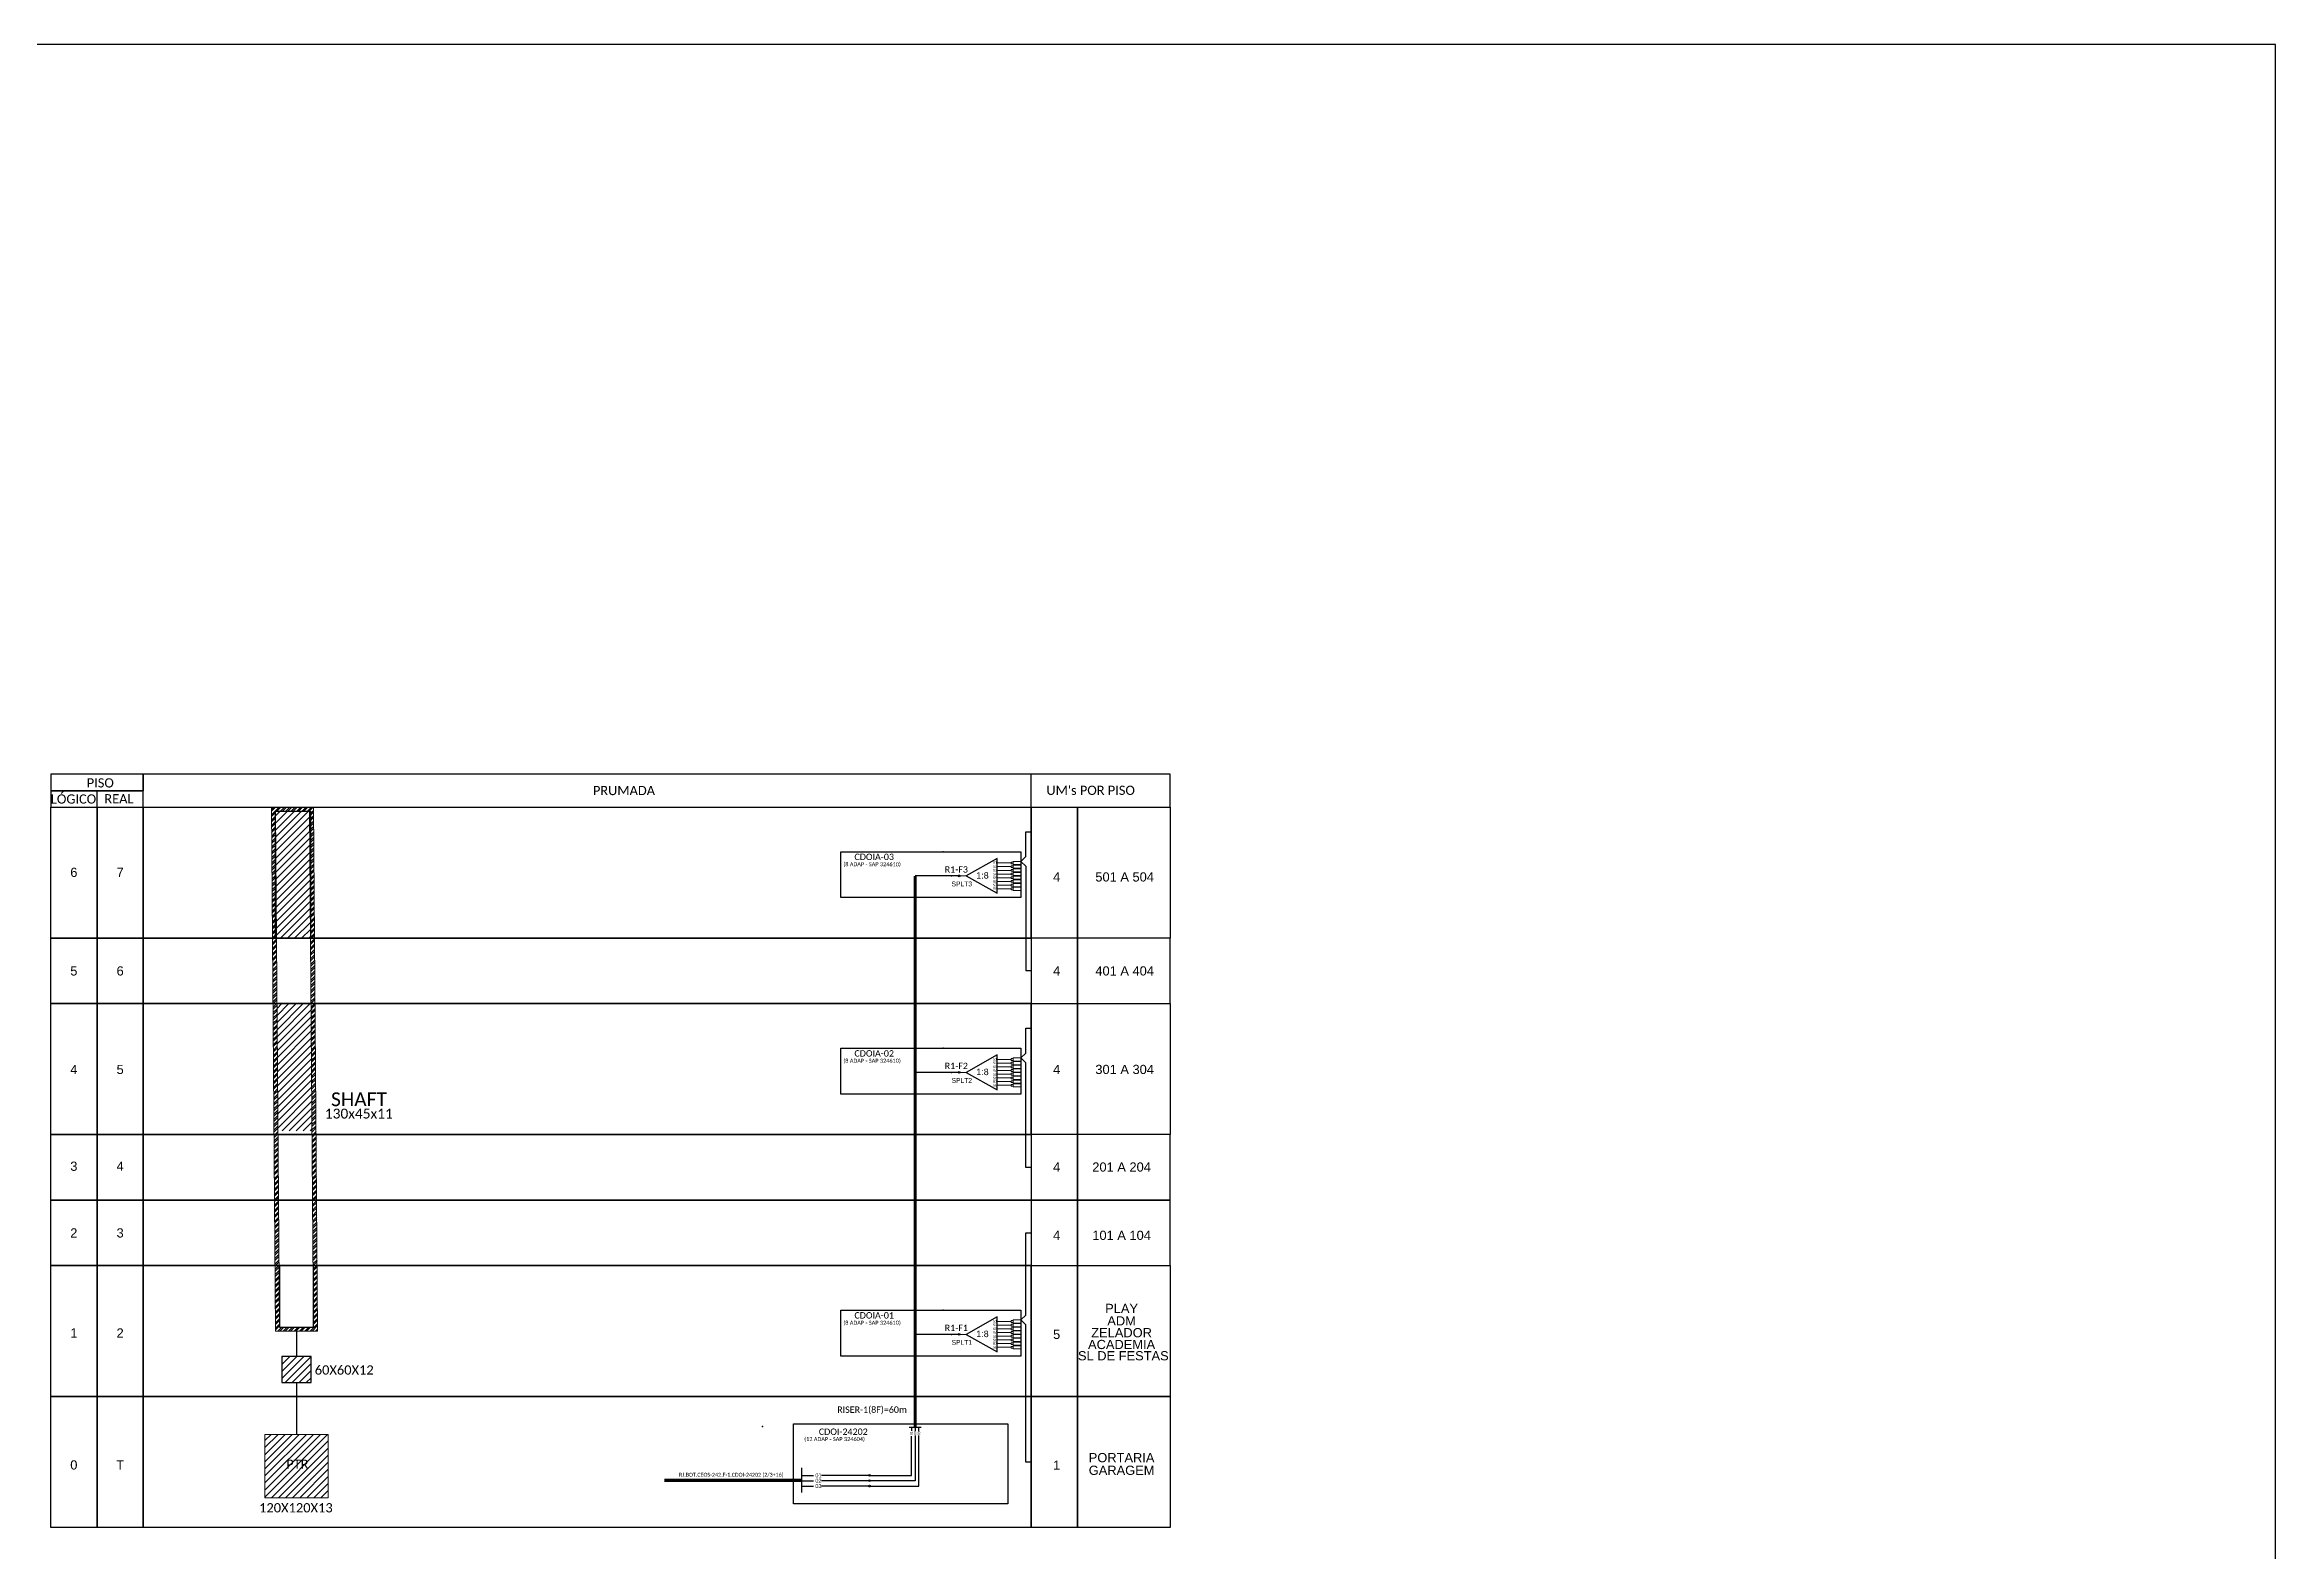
# Model space of a CAD drawing. Header units: inches. Extents: x 416 to 2179, y -8 to 586.
# Drawn here: x 1622 to 2179, y 210 to 586 of the extents above; entities that cross this region are included whole.
import ezdxf
from ezdxf.enums import TextEntityAlignment as Align

# ---------------------------------------------------------------- set-up
doc = ezdxf.new("R2010")
doc.units = ezdxf.units.IN
doc.header["$MEASUREMENT"] = 0
doc.styles.add('ARIAL', font='arial.ttf')
doc.styles.add('WMF-Calibri0', font='calibri.ttf')

# ---------------------------------------------------------------- blocks, each defined once
blk = doc.blocks.new('A$C415C251F')
at = {"color": 3}
blk.add_point((0, 0), dxfattribs=at)
blk = doc.blocks.new('LEG_CDOIA8_C-SPLT_ESQ')
at = {"color": 3, "extrusion": (0, 0, -1), "xscale": -1, "zscale": -1}
blk.add_blockref('A$C415C251F', (0, 0), dxfattribs=at)
at = {"color": 1, "style": 'WMF-Calibri0', "flags": 4}
blk.add_attdef('MODELO', text='', height=1.5, dxfattribs=at).set_placement((22.54, -4.54), align=Align.CENTER)
blk.add_attdef('CDO', (21.44, -2.61), '', height=2, dxfattribs=at)
at = {"style": 'ARIAL', "flags": 4}
blk.add_attdef('SPLITAGEM', text='', height=1.5, dxfattribs=at).set_placement((18.61, -12.59), align=Align.CENTER)
blk = doc.blocks.new('LEG_CDOIA8_C-SPLT_DIR')
at = {"color": 3}
blk.add_blockref('A$C415C251F', (0, 0), dxfattribs=at)
at = {"color": 1, "style": 'WMF-Calibri0', "flags": 4}
blk.add_attdef('CDO', (-26.84, -2.61), '', height=2, dxfattribs=at)
blk.add_attdef('MODELO', text='', height=1.5, dxfattribs=at).set_placement((-22.23, -4.54), align=Align.CENTER)
at = {"style": 'ARIAL', "flags": 4}
blk.add_attdef('SPLITAGEM', text='', height=1.5, dxfattribs=at).set_placement((-18.36, -12.59), align=Align.CENTER)
blk = doc.blocks.new('SPLT_1-8_SC-APC')
at = {"color": 1}
blk.add_lwpolyline([(-7.37, -2.1), (-17.04, -7.55), (-7.37, -13), (-7.37, -2.1)], dxfattribs=at)
at = {"color": 3, "lineweight": 0}
for points in [[(-2.99, -3.51), (-7.37, -3.51)], [(-7.37, -4.66), (-2.99, -4.66)], [(-7.37, -5.82), (-2.99, -5.82)], [(-2.41, -3.02), (-2.41, -4)], [(-2.41, -3.02), (0, -3.02)], [(-2.41, -4), (0, -4)], [(-2.41, -4.17), (-2.41, -5.16)], [(-2.41, -4.17), (0, -4.17)], [(-2.41, -5.16), (0, -5.16)], [(-2.41, -5.32), (-2.41, -6.31)], [(-2.41, -5.32), (0, -5.32)], [(-2.41, -6.31), (0, -6.31)], [(-2.41, -6.48), (-2.41, -7.46)], [(-2.41, -6.48), (0, -6.48)], [(-7.37, -6.97), (-2.99, -6.97)], [(-7.37, -8.12), (-2.99, -8.12)], [(-7.37, -9.28), (-2.99, -9.28)], [(-7.37, -10.43), (-2.99, -10.43)], [(-7.37, -11.58), (-2.99, -11.58)], [(-2.41, -7.46), (0, -7.46)], [(-2.41, -7.63), (-2.41, -8.62)], [(-2.41, -7.63), (0, -7.63)], [(-2.41, -8.62), (0, -8.62)], [(-2.41, -8.78), (-2.41, -9.77)], [(-2.41, -8.78), (0, -8.78)], [(-2.41, -9.77), (0, -9.77)], [(-2.41, -9.94), (-2.41, -10.92)], [(-2.41, -9.94), (0, -9.94)], [(-2.41, -10.92), (0, -10.92)], [(-2.41, -11.09), (-2.41, -12.08)], [(-2.41, -11.09), (0, -11.09)], [(-2.41, -12.08), (0, -12.08)]]:
    blk.add_lwpolyline(points, dxfattribs=at)
for points in [[(-2.99, -3.22), (-2.41, -3.22), (-2.41, -3.8), (-2.99, -3.8)], [(-2.99, -4.38), (-2.41, -4.38), (-2.41, -4.95), (-2.99, -4.95)], [(-2.99, -5.53), (-2.41, -5.53), (-2.41, -6.1), (-2.99, -6.1)], [(-2.99, -6.68), (-2.41, -6.68), (-2.41, -7.26), (-2.99, -7.26)], [(-2.99, -7.84), (-2.41, -7.84), (-2.41, -8.41), (-2.99, -8.41)], [(-2.99, -8.99), (-2.41, -8.99), (-2.41, -9.56), (-2.99, -9.56)], [(-2.99, -10.14), (-2.41, -10.14), (-2.41, -10.72), (-2.99, -10.72)], [(-2.99, -11.3), (-2.41, -11.3), (-2.41, -11.87), (-2.99, -11.87)]]:
    blk.add_lwpolyline(points, close=True, dxfattribs=at)
at = {"color": 1, "lineweight": 0}
blk.add_lwpolyline([(-17.04, -7.55), (-19.26, -7.55)], dxfattribs=at)
at = {"color": 1, "style": 'ARIAL'}
for s, height, p in [('1:8', 2, (-13.91, -8.4)), ('S1', 0.75, (-8.74, -3.78)), ('S2', 0.75, (-8.74, -4.97)), ('S3', 0.75, (-8.74, -6.18)), ('S4', 0.75, (-8.74, -7.36)), ('S5', 0.75, (-8.74, -8.57)), ('S6', 0.75, (-8.74, -9.69)), ('S7', 0.75, (-8.74, -10.78)), ('S8', 0.75, (-8.74, -11.9))]:
    blk.add_text(s, height=height, dxfattribs=at).set_placement(p)
blk = doc.blocks.new('SPLITTER_')
blk.add_point((0, 0))
at = {"style": 'ARIAL', "flags": 4}
blk.add_attdef('SPLT', (0, -3.26), '', height=1.5, dxfattribs=at)

msp = doc.modelspace()

# ---------------------------------------------------------------- hatches: boundary and pattern name
h = msp.add_hatch()
h.set_pattern_fill('ANSI32', color=3, scale=0.1)
h.set_pattern_definition([(45, (-5959.9165, 2612.9292), (-0.67351921, 0.67351921), []), (45, (-5959.4675, 2612.9292), (-0.67351921, 0.67351921), [])])
h.paths.add_polyline_path([(1678.4, 395.54), (1688.9, 395.54), (1689.92, 264.56), (1679.42, 264.56)])
h.paths.add_polyline_path([(1679.4, 394.54), (1687.9, 394.54), (1688.92, 265.56), (1680.42, 265.56)], flags=16)
h = msp.add_hatch()
h.set_pattern_fill('ANSI31', color=1, scale=10, style=0)
h.set_pattern_definition([(45, (-170.7553, -7.2462), (-0.8838835, 0.8838835), [])])
h.paths.add_polyline_path([(1679.4, 394.54), (1688.15, 394.54), (1688.15, 362.76), (1679.4, 362.76)])
h = msp.add_hatch(color=3)
h.dxf.hatch_style = 1
edge = h.paths.add_edge_path()
edge.add_arc((1850.28, 378.36), 0.205, 0, 360)
h = msp.add_hatch()
h.set_pattern_fill('ANSI31', color=1, scale=10, style=0)
h.set_pattern_definition([(45, (-170.3532, -55.3618), (-0.8838835, 0.8838835), [])])
h.paths.add_polyline_path([(1679.8, 346.42), (1688.56, 346.42), (1688.56, 314.65), (1679.8, 314.65)])
h = msp.add_hatch(color=3)
h.dxf.hatch_style = 1
edge = h.paths.add_edge_path()
edge.add_arc((1850.28, 329.24), 0.205, 0, 360)
h = msp.add_hatch(color=3)
h.dxf.hatch_style = 1
edge = h.paths.add_edge_path()
edge.add_arc((1850.28, 263.76), 0.205, 0, 360)
h = msp.add_hatch()
h.set_pattern_fill('ANSI31', color=1, scale=10, style=0)
h.set_pattern_definition([(45, (222.8783, -38.6985), (-0.8838835, 0.8838835), [])])
h.paths.add_polyline_path([(1688.29, 258.22), (1681.01, 258.22), (1681.01, 251.73), (1688.29, 251.73)])
h = msp.add_hatch()
h.set_pattern_fill('ANSI31', color=1, scale=10, style=0)
h.set_pattern_definition([(45, (155.9788, -7.2462), (-0.8838835, 0.8838835), [])])
h.paths.add_polyline_path([(1676.77, 238.74), (1692.57, 238.74), (1692.57, 222.93), (1676.77, 222.93)])
h = msp.add_hatch(color=3)
h.dxf.hatch_style = 1
edge = h.paths.add_edge_path()
edge.add_arc((1827.85, 228.51), 0.205, 0, 360)
h = msp.add_hatch(color=3)
h.dxf.hatch_style = 1
edge = h.paths.add_edge_path()
edge.add_arc((1827.85, 227.18), 0.205, 0, 360)
h = msp.add_hatch(color=3)
h.dxf.hatch_style = 1
edge = h.paths.add_edge_path()
edge.add_arc((1827.85, 225.83), 0.205, 0, 360)

# ---------------------------------------------------------------- linework, layer by layer
for p, q in [((1646.37, 297.31), (1646.37, 313.68)), ((1868.26, 313.68), (1868.26, 297.31)), ((1646.37, 297.31), (1868.26, 297.31)), ((1646.37, 280.94), (1646.37, 297.31)), ((1868.26, 297.31), (1868.26, 280.94)), ((1868.26, 280.94), (1646.37, 280.94)), ((1868.26, 248.19), (1646.37, 248.19))]:
    msp.add_line(p, q)
at = {"color": 3}
for p, q in [((1684.67, 264.56), (1684.67, 258.22)), ((1684.67, 251.73), (1684.67, 238.74))]:
    msp.add_line(p, q, dxfattribs=at)
for points in [[(1340.66, -7.85), (2179.23, -7.85), (2179.23, 586.15), (1340.66, 586.15), (1340.66, -7.85)], [(1646.37, 395.54), (1902.98, 395.54), (1902.98, 403.76), (1646.37, 403.76), (1646.37, 403.76), (1646.37, 399.65)], [(1868.26, 395.54), (1868.26, 403.76)], [(1634.8, 395.54), (1634.8, 399.65)], [(1634.8, 395.54), (1634.8, 399.65)]]:
    msp.add_lwpolyline(points)
for points in [[(1623.22, 399.65), (1646.37, 399.65), (1646.37, 403.76), (1623.22, 403.76)], [(1623.22, 399.65), (1646.37, 399.65), (1646.37, 403.76), (1623.22, 403.76)], [(1623.22, 395.54), (1646.37, 395.54), (1646.37, 399.65), (1623.22, 399.65)], [(1623.22, 395.54), (1646.37, 395.54), (1646.37, 399.65), (1623.22, 399.65)], [(1623.22, 395.54), (1634.8, 395.54), (1634.8, 362.8), (1623.22, 362.8)], [(1634.8, 395.54), (1646.37, 395.54), (1646.37, 362.8), (1634.8, 362.8)], [(1646.37, 395.54), (1868.26, 395.54), (1868.26, 362.8), (1646.37, 362.8)], [(1679.4, 394.54), (1688.15, 394.54), (1688.15, 362.76), (1679.4, 362.76)], [(1868.26, 395.54), (1879.83, 395.54), (1879.83, 362.8), (1868.26, 362.8)], [(1879.83, 395.54), (1902.98, 395.54), (1902.98, 362.8), (1879.83, 362.8)], [(1623.22, 362.8), (1634.8, 362.8), (1634.8, 346.42), (1623.22, 346.42)], [(1634.8, 362.8), (1646.37, 362.8), (1646.37, 346.42), (1634.8, 346.42)], [(1646.37, 362.8), (1868.26, 362.8), (1868.26, 346.42), (1646.37, 346.42)], [(1879.83, 362.8), (1868.26, 362.8), (1868.26, 346.42), (1879.83, 346.42)], [(1902.98, 362.8), (1879.83, 362.8), (1879.83, 346.42), (1902.98, 346.42)], [(1623.22, 346.42), (1634.8, 346.42), (1634.8, 313.68), (1623.22, 313.68)], [(1634.8, 346.42), (1646.37, 346.42), (1646.37, 313.68), (1634.8, 313.68)], [(1646.37, 346.42), (1868.26, 346.42), (1868.26, 313.68), (1646.37, 313.68)], [(1868.26, 346.42), (1879.83, 346.42), (1879.83, 313.68), (1868.26, 313.68)], [(1879.83, 346.42), (1902.98, 346.42), (1902.98, 313.68), (1879.83, 313.68)], [(1623.22, 313.68), (1634.8, 313.68), (1634.8, 297.31), (1623.22, 297.31)], [(1634.8, 313.68), (1646.37, 313.68), (1646.37, 297.31), (1634.8, 297.31)], [(1646.37, 313.68), (1868.26, 313.68), (1868.26, 297.31), (1646.37, 297.31)], [(1879.83, 313.68), (1868.26, 313.68), (1868.26, 297.31), (1879.83, 297.31)], [(1902.98, 313.68), (1879.83, 313.68), (1879.83, 297.31), (1902.98, 297.31)], [(1623.22, 297.31), (1634.8, 297.31), (1634.8, 280.94), (1623.22, 280.94)], [(1634.8, 297.31), (1646.37, 297.31), (1646.37, 280.94), (1634.8, 280.94)], [(1879.83, 297.31), (1868.26, 297.31), (1868.26, 280.94), (1879.83, 280.94)], [(1902.98, 297.31), (1879.83, 297.31), (1879.83, 280.94), (1902.98, 280.94)], [(1623.22, 280.94), (1634.8, 280.94), (1634.8, 248.19), (1623.22, 248.19)], [(1634.8, 280.94), (1646.37, 280.94), (1646.37, 248.19), (1634.8, 248.19)], [(1646.37, 280.94), (1868.26, 280.94), (1868.26, 248.19), (1646.37, 248.19)], [(1688.92, 280.94), (1680.42, 280.94), (1680.42, 265.56), (1688.92, 265.56)], [(1868.26, 280.94), (1879.83, 280.94), (1879.83, 248.19), (1868.26, 248.19)], [(1879.83, 280.94), (1902.98, 280.94), (1902.98, 248.19), (1879.83, 248.19)], [(1623.22, 248.19), (1634.8, 248.19), (1634.8, 215.45), (1623.22, 215.45)], [(1634.8, 248.19), (1646.37, 248.19), (1646.37, 215.45), (1634.8, 215.45)], [(1646.37, 248.19), (1868.26, 248.19), (1868.26, 215.45), (1646.37, 215.45)], [(1868.26, 248.19), (1879.83, 248.19), (1879.83, 215.45), (1868.26, 215.45)], [(1879.83, 248.19), (1902.98, 248.19), (1902.98, 215.45), (1879.83, 215.45)]]:
    msp.add_lwpolyline(points, close=True)
at = {"color": 2, "lineweight": 0}
for points in [[(1678.4, 395.54), (1688.9, 395.54), (1689.92, 264.56), (1679.42, 264.56)], [(1679.4, 394.54), (1687.9, 394.54), (1688.92, 265.56), (1680.42, 265.56)]]:
    msp.add_lwpolyline(points, close=True, dxfattribs=at)
at = {"color": 3}
for points in [[(1866.94, 383.19), (1866.94, 389.41), (1868.26, 389.41)], [(1866.94, 380.78), (1865.68, 381.98), (1866.94, 383.19), (1866.94, 383.19)], [(1866.94, 380.78), (1866.94, 354.61)], [(1868.26, 354.61), (1866.94, 354.61)], [(1866.94, 334.07), (1866.94, 340.29), (1868.26, 340.29)], [(1866.94, 331.66), (1865.68, 332.87), (1866.94, 334.07), (1866.94, 334.07)], [(1866.94, 305.49), (1866.94, 331.71)], [(1868.26, 305.49), (1866.94, 305.49)], [(1866.94, 268.59), (1866.94, 289.12), (1868.26, 289.12)], [(1866.94, 266.17), (1865.68, 267.38), (1866.94, 268.59), (1866.94, 268.59)], [(1866.94, 231.82), (1866.94, 266.17)], [(1868.26, 231.82), (1866.94, 231.82)], [(1810.94, 228.51), (1813.85, 228.51), (1813.85, 228.51)], [(1828.05, 228.51), (1815.87, 228.51)]]:
    msp.add_lwpolyline(points, dxfattribs=at)
at = {"color": 1}
for points in [[(1820.74, 384.4), (1865.68, 384.4), (1865.68, 372.94), (1820.74, 372.94)], [(1820.74, 335.28), (1865.68, 335.28), (1865.68, 323.83), (1820.74, 323.83)], [(1820.74, 269.79), (1865.68, 269.79), (1865.68, 258.34), (1820.74, 258.34)], [(1688.29, 258.22), (1681.01, 258.22), (1681.01, 251.73), (1688.29, 251.73)], [(1808.83, 241.38), (1862.47, 241.38), (1862.47, 221.4), (1808.83, 221.4)]]:
    msp.add_lwpolyline(points, close=True, dxfattribs=at)
at = {"color": 5, "const_width": 0.8}
msp.add_lwpolyline([(1839.29, 378.36), (1839.29, 240.53)], dxfattribs=at)
at = {"color": 5}
for points in [[(1850.28, 378.36), (1839.29, 378.36)], [(1850.28, 329.24), (1839.29, 329.24)], [(1850.28, 263.76), (1839.29, 263.76)], [(1837.77, 240.53), (1840.8, 240.53)], [(1838.37, 240.53), (1838.37, 239.65)], [(1839.29, 240.53), (1839.29, 239.52)], [(1840.22, 239.52), (1840.22, 240.53)], [(1827.85, 225.83), (1840.22, 225.83), (1840.22, 238.47)], [(1839.29, 238.47), (1839.29, 227.18), (1827.85, 227.18)], [(1827.85, 228.51), (1838.36, 228.51), (1838.36, 238.34)]]:
    msp.add_lwpolyline(points, dxfattribs=at)
at = {"color": 1, "lineweight": 0}
msp.add_lwpolyline([(1676.77, 238.74), (1692.57, 238.74), (1692.57, 222.93), (1676.77, 222.93)], close=True, dxfattribs=at)
at = {"color": 1}
msp.add_lwpolyline([(1810.94, 224.21), (1810.94, 230.36)], dxfattribs=at)
at = {"color": 1, "const_width": 0.8}
msp.add_lwpolyline([(1776.57, 227.29), (1810.94, 227.29)], dxfattribs=at)
at = {"color": 2}
for points in [[(1810.94, 227.18), (1813.85, 227.18), (1813.85, 227.18)], [(1828.05, 227.18), (1815.87, 227.18)]]:
    msp.add_lwpolyline(points, dxfattribs=at)
at = {"color": 0}
for points in [[(1810.94, 225.83), (1813.85, 225.83), (1813.85, 225.83)], [(1828.05, 225.83), (1815.87, 225.83)]]:
    msp.add_lwpolyline(points, dxfattribs=at)
at = {"color": 3}
for centre in [(1850.28, 378.36), (1850.28, 329.24), (1850.28, 263.76), (1827.85, 228.51), (1827.85, 227.18), (1827.85, 225.83)]:
    msp.add_circle(centre, 0.205, dxfattribs=at)

# ---------------------------------------------------------------- block references
ref = msp.add_blockref('LEG_CDOIA8_C-SPLT_DIR', (1846.3, 384.4), dxfattribs=dict(at, xscale=0.8000000000001818, yscale=0.8000000000001818, zscale=0.8))
ref.add_attrib('CDO', 'CDOIA-03', (1824.1, 382.31), dxfattribs={"color": 1, "height": 1.6, "style": 'WMF-Calibri0'})
ref.add_attrib('MODELO', '(8 ADAP - SAP 324610)', dxfattribs={"color": 1, "height": 1, "style": 'WMF-Calibri0'}).set_placement((1828.51, 380.77), align=Align.CENTER)
at = {"color": 3, "xscale": 0.8000000000001818, "yscale": 0.8000000000001818, "zscale": 0.8}
for p in [(1865.68, 384.4), (1865.68, 335.28), (1865.68, 269.79)]:
    msp.add_blockref('SPLT_1-8_SC-APC', p, dxfattribs=at)
ref = msp.add_blockref('SPLITTER_', (1848.37, 378.36), dxfattribs=dict(xscale=0.8000000000001818, yscale=0.8000000000001818, zscale=0.8))
ref.add_attrib('SPLT', 'SPLT3', (1848.37, 375.75), dxfattribs={"height": 1.2, "style": 'ARIAL'})
at = {"color": 3}
ref = msp.add_blockref('LEG_CDOIA8_C-SPLT_DIR', (1846.3, 335.28), dxfattribs=dict(at, xscale=0.8000000000001818, yscale=0.8000000000001818, zscale=0.8))
ref.add_attrib('CDO', 'CDOIA-02', (1824.1, 333.19), dxfattribs={"color": 1, "height": 1.6, "style": 'WMF-Calibri0'})
ref.add_attrib('MODELO', '(8 ADAP - SAP 324610)', dxfattribs={"color": 1, "height": 1, "style": 'WMF-Calibri0'}).set_placement((1828.51, 331.65), align=Align.CENTER)
ref = msp.add_blockref('SPLITTER_', (1848.37, 329.24), dxfattribs=dict(xscale=0.8000000000001818, yscale=0.8000000000001818, zscale=0.8))
ref.add_attrib('SPLT', 'SPLT2', (1848.37, 326.63), dxfattribs={"height": 1.2, "style": 'ARIAL'})
ref = msp.add_blockref('LEG_CDOIA8_C-SPLT_DIR', (1846.3, 269.79), dxfattribs=dict(at, xscale=0.8000000000001818, yscale=0.8000000000001818, zscale=0.8))
ref.add_attrib('CDO', 'CDOIA-01', (1824.1, 267.71), dxfattribs={"color": 1, "height": 1.6, "style": 'WMF-Calibri0'})
ref.add_attrib('MODELO', '(8 ADAP - SAP 324610)', dxfattribs={"color": 1, "height": 1, "style": 'WMF-Calibri0'}).set_placement((1828.51, 266.16), align=Align.CENTER)
ref = msp.add_blockref('SPLITTER_', (1848.37, 263.76), dxfattribs=dict(xscale=0.8000000000001818, yscale=0.8000000000001818, zscale=0.8))
ref.add_attrib('SPLT', 'SPLT1', (1848.37, 261.15), dxfattribs={"height": 1.2, "style": 'ARIAL'})
ref = msp.add_blockref('LEG_CDOIA8_C-SPLT_ESQ', (1801.09, 240.71), dxfattribs=dict(at, xscale=0.8000000000001818, yscale=0.8000000000001818, zscale=0.8))
ref.add_attrib('CDO', 'CDOI-24202', (1815.2, 238.62), dxfattribs={"color": 1, "height": 1.6, "style": 'WMF-Calibri0'})
ref.add_attrib('MODELO', '(12 ADAP - SAP 324604)', dxfattribs={"color": 1, "height": 1, "style": 'WMF-Calibri0'}).set_placement((1819.13, 237.08), align=Align.CENTER)

# ---------------------------------------------------------------- texts
at = {"style": 'WMF-Calibri0'}
for s, height, p in [('     PISO', 2.3, (1628.18, 400.46)), ('     PISO', 2.3, (1628.18, 400.46)), ('  LÓGICO', 2.3, (1621.64, 396.43)), ('  LÓGICO', 2.3, (1621.64, 396.43)), ('    REAL', 2.3, (1633.4, 396.49)), ('    REAL', 2.3, (1633.4, 396.49)), ('PRUMADA', 2.3, (1758.74, 398.55)), ("UM's POR PISO", 2.3, (1872.07, 398.6)), ('SHAFT', 3.44, (1693.28, 320.8)), ('130x45x11', 2.469, (1691.74, 317.71)), ('60X60X12', 2.317, (1689.22, 253.7)), ('PTR', 2.317, (1682.08, 230.16)), ('120X120X13', 2.317, (1675.31, 219.25))]:
    msp.add_text(s, height=height, dxfattribs=at).set_placement(p)
at = {"style": 'ARIAL'}
for s, height, p in [('6', 2.3, (1629.01, 379.25)), ('7', 2.3, (1640.58, 379.25)), ('4', 2.3, (1874.64, 378.1)), ('501 A 504', 2.3, (1891.63, 378.1)), ('5', 2.3, (1629.01, 354.61)), ('6', 2.3, (1640.58, 354.61)), ('4', 2.3, (1874.64, 354.61)), ('401 A 404', 2.3, (1891.63, 354.61)), ('4', 2.3, (1629.01, 329.98)), ('5', 2.3, (1640.58, 329.98)), ('4', 2.3, (1874.64, 329.98)), ('301 A 304', 2.3, (1891.63, 329.98)), ('3', 2.3, (1629.01, 305.79)), ('4', 2.3, (1640.58, 305.79)), ('4', 2.3, (1874.64, 305.59)), ('201 A 204', 2.3, (1890.87, 305.59)), ('2', 2.3, (1629.01, 289.12)), ('3', 2.3, (1640.58, 289.12)), ('4', 2.3, (1874.64, 288.52)), ('101 A 104', 2.3, (1890.87, 288.52)), ('PLAY', 2.3, (1890.87, 270.24)), ('ADM', 2.3, (1890.87, 267.13)), ('1', 2.3, (1629.01, 264.11)), ('2', 2.3, (1640.58, 264.11)), ('5', 2.3, (1874.64, 263.75)), ('ACADEMIA', 2.3, (1890.87, 261.23)), ('ZELADOR', 2.3, (1890.87, 264.18)), ('SL DE FESTAS', 2.3, (1891.3, 258.41)), ('0', 2.3, (1629.01, 231.12)), ('T', 2.3, (1640.58, 231.12)), ('01', 1, (1815.1, 228.51)), ('1', 2.3, (1874.64, 231.07)), ('GARAGEM', 2.3, (1890.87, 229.78)), ('PORTARIA', 2.3, (1890.87, 232.94)), ('02', 1, (1815.1, 227.18)), ('03', 1, (1815.1, 225.83))]:
    msp.add_text(s, height=height, dxfattribs=at).set_placement(p, align=Align.MIDDLE_CENTER)
at = {"color": 5, "style": 'WMF-Calibri0'}
for s, p in [('R1-F3', (1846.67, 379.17)), ('R1-F2', (1846.67, 330.06)), ('R1-F1', (1846.67, 264.57)), ('RISER-1(8F)=60m', (1819.8, 244.14))]:
    msp.add_text(s, height=1.6, dxfattribs=at).set_placement(p)
at = {"style": 'ARIAL'}
for s, p in [('01', (1838.37, 239.05)), ('02', (1839.3, 239.05)), ('03', (1840.23, 239.05))]:
    msp.add_text(s, height=0.6, rotation=90, dxfattribs=at).set_placement(p, align=Align.MIDDLE_CENTER)
at = {"color": 1, "style": 'WMF-Calibri0'}
msp.add_text('RJ.BOT.CEOS-242.F-1.CDOI-24202 (2/3+16)', height=0.96, dxfattribs=at).set_placement((1780.26, 228.19))

doc.saveas('drawing.dxf')
